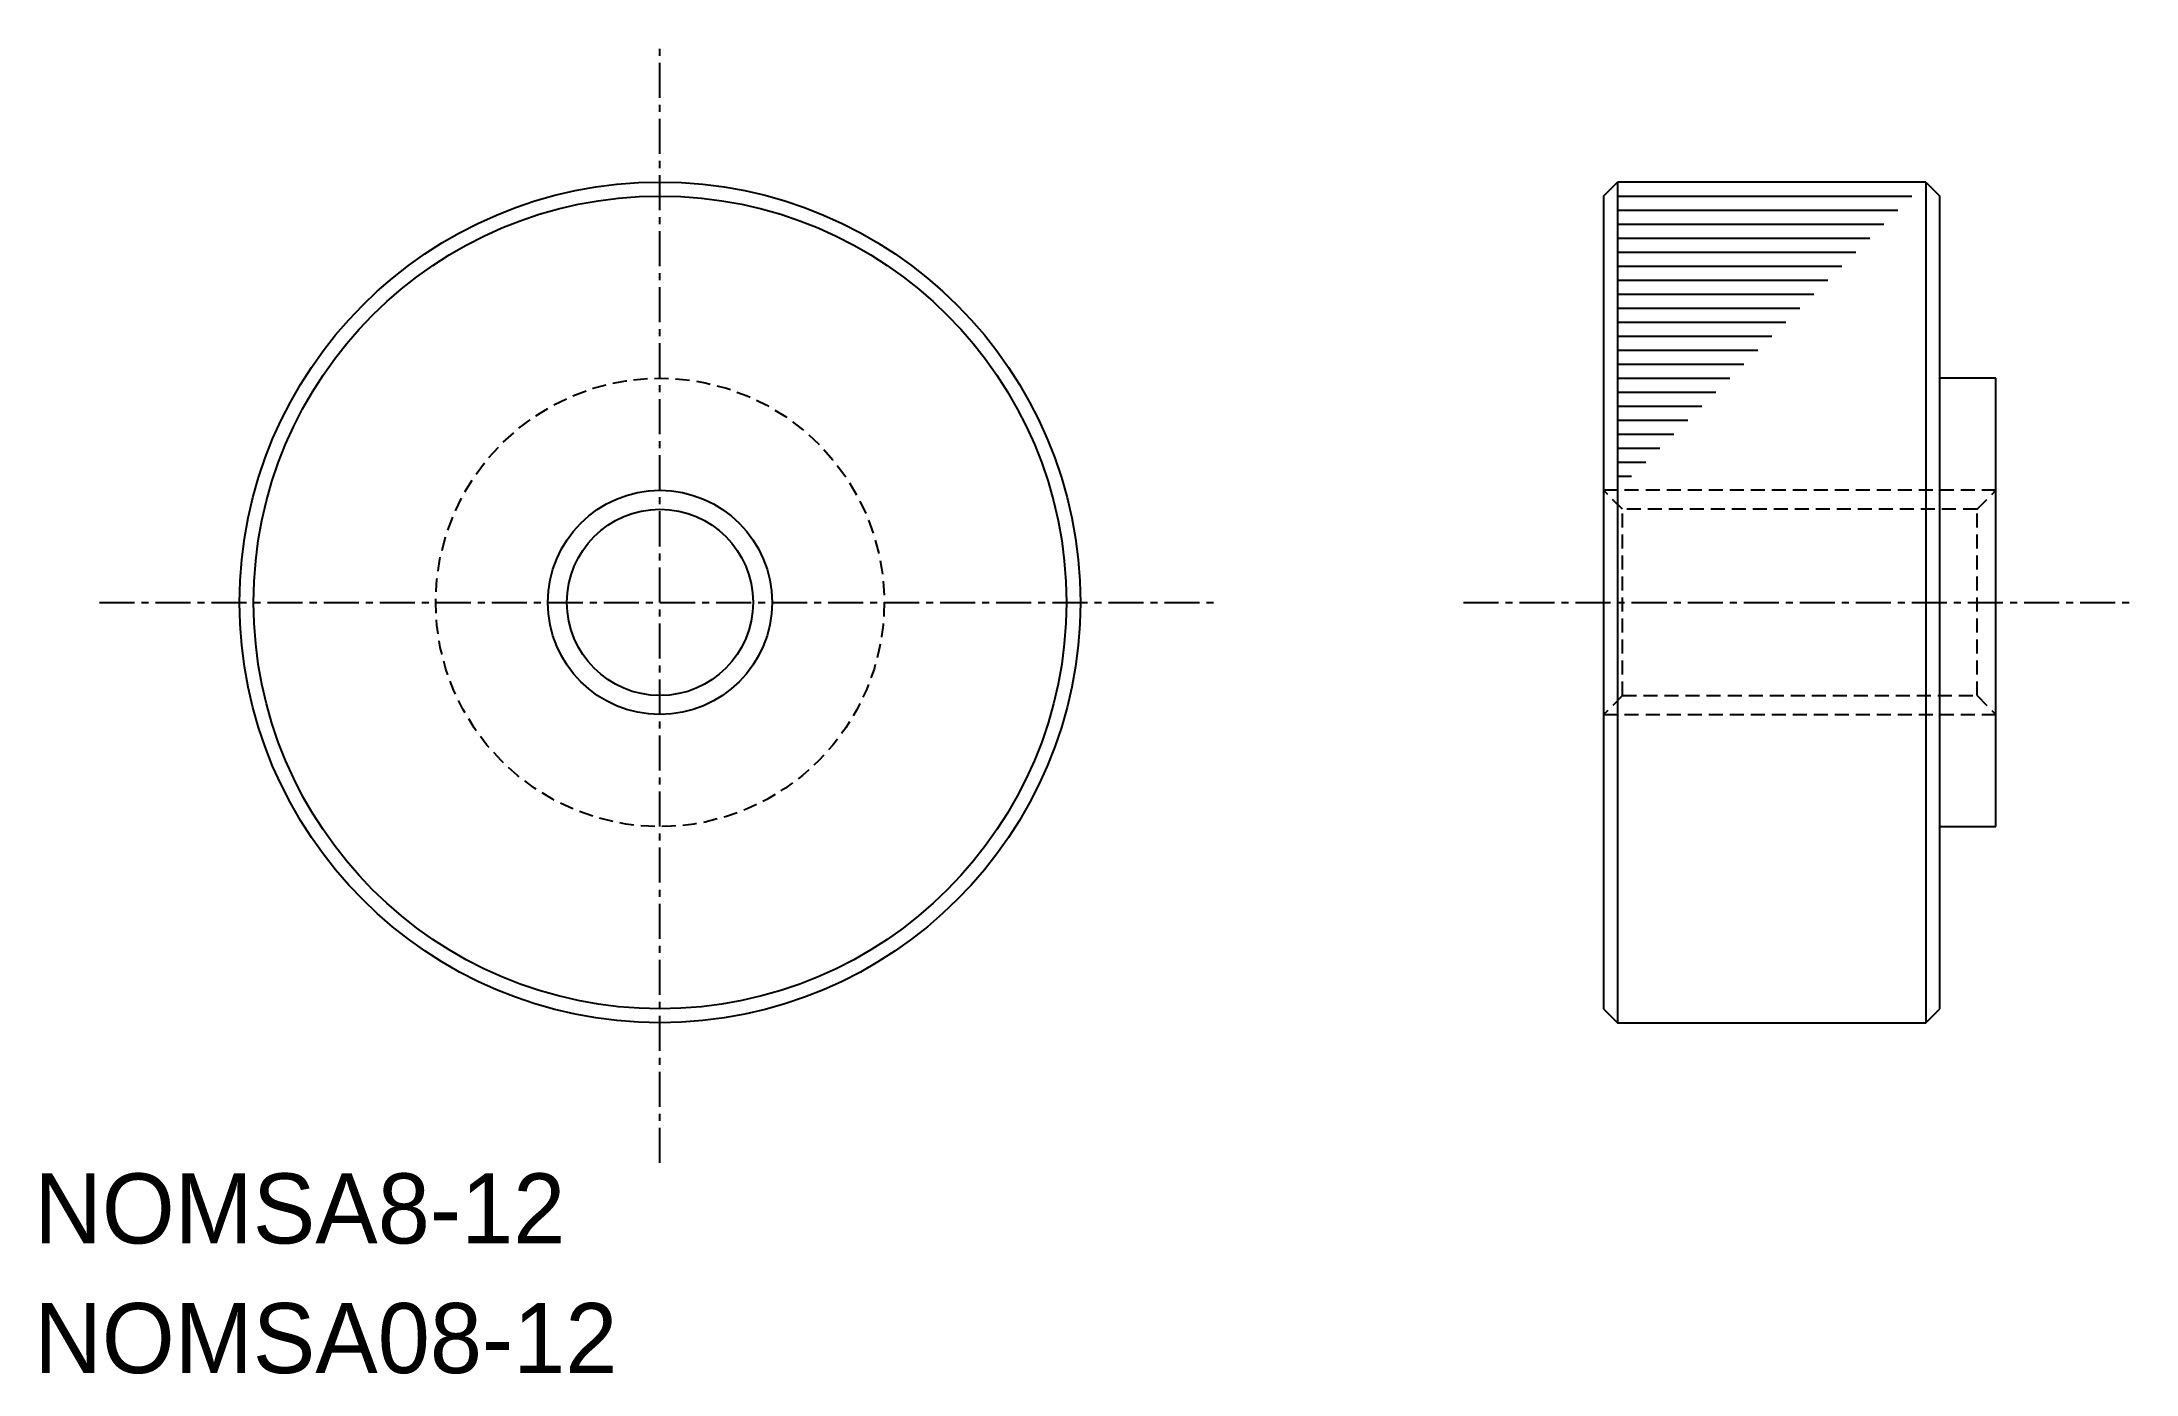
# Model space of a CAD drawing. Extents: x 0.3 to 75, y 0 to 47.5.
import ezdxf

# ---------------------------------------------------------------- set-up
doc = ezdxf.new("R2010")
doc.units = 0
doc.linetypes.add('CENTER', pattern=[2, 1.25, -0.25, 0.25, -0.25])
doc.linetypes.add('DASHED', pattern=[0.75, 0.5, -0.25])
doc.layers.get('0').update_dxf_attribs({"linetype": 'CONTINUOUS'})
doc.layers.add('CENTER', color=1, linetype='CENTER')

msp = doc.modelspace()

# ---------------------------------------------------------------- linework, layer by layer
at = {"color": 7, "linetype": 'CONTINUOUS'}
for p, q in [((56, 42), (56.5, 42.5)), ((56, 42), (56, 13)), ((56.5, 42.5), (56.5, 12.5)), ((67.5, 42.5), (56.5, 42.5)), ((56.5, 42), (67, 42)), ((67.5, 42.5), (67.5, 12.5)), ((67.5, 42.5), (68, 42)), ((68, 13), (68, 42)), ((56.5, 41.5), (66.5, 41.5)), ((56.5, 41), (66, 41)), ((56.5, 40.5), (65.5, 40.5)), ((56.5, 40), (65, 40)), ((56.5, 39.5), (64.5, 39.5)), ((56.5, 39), (64, 39)), ((56.5, 38.5), (63.5, 38.5)), ((56.5, 38), (63, 38)), ((56.5, 37.5), (62.5, 37.5)), ((56.5, 37), (62, 37)), ((56.5, 36.5), (61.5, 36.5)), ((56.5, 36), (61, 36)), ((56.5, 35.5), (60.5, 35.5)), ((70, 35.5), (68, 35.5)), ((70, 19.5), (70, 35.5)), ((56.5, 35), (60, 35)), ((56.5, 34.5), (59.5, 34.5)), ((56.5, 34), (59, 34)), ((56.5, 33.5), (58.5, 33.5)), ((56.5, 33), (58, 33)), ((56.5, 32.5), (57.5, 32.5)), ((56.5, 32), (57, 32)), ((68, 19.5), (70, 19.5)), ((56, 13), (56.5, 12.5)), ((67.5, 12.5), (68, 13)), ((56.5, 12.5), (67.5, 12.5))]:
    msp.add_line(p, q, dxfattribs=at)
at = {"color": 3, "linetype": 'DASHED'}
for p, q in [((56.676, 30.824), (56, 31.5)), ((70, 31.5), (56, 31.5)), ((69.323, 30.824), (70, 31.5)), ((56.676, 24.177), (56.676, 30.824)), ((69.323, 30.824), (56.676, 30.824)), ((69.323, 24.177), (69.323, 30.824)), ((56.676, 24.177), (56, 23.5)), ((56.676, 24.177), (69.323, 24.177)), ((69.323, 24.177), (70, 23.5)), ((56, 23.5), (70, 23.5))]:
    msp.add_line(p, q, dxfattribs=at)
at = {"color": 7, "linetype": 'CONTINUOUS'}
for radius in [15, 14.5, 3.323]:
    msp.add_circle((22.329, 27.5), radius, dxfattribs=at)
at = {"color": 3, "linetype": 'DASHED'}
msp.add_circle((22.329, 27.5), 8, dxfattribs=at)
at = {"color": 3, "linetype": 'CONTINUOUS'}
msp.add_circle((22.329, 27.5), 4, dxfattribs=at)
at = {"layer": 'CENTER', "color": 1, "linetype": 'CENTER'}
for p, q in [((22.329, 7.5), (22.329, 47.5)), ((2.329, 27.5), (42.329, 27.5)), ((51, 27.5), (75, 27.5))]:
    msp.add_line(p, q, dxfattribs=at)

# ---------------------------------------------------------------- texts
at = {"color": 7, "linetype": 'CONTINUOUS'}
for s, p in [('NOMSA8-12', (0, 4.626)), ('NOMSA08-12', (0, 0))]:
    msp.add_text(s, height=2.5, dxfattribs=at).set_placement(p)

doc.saveas('drawing.dxf')
